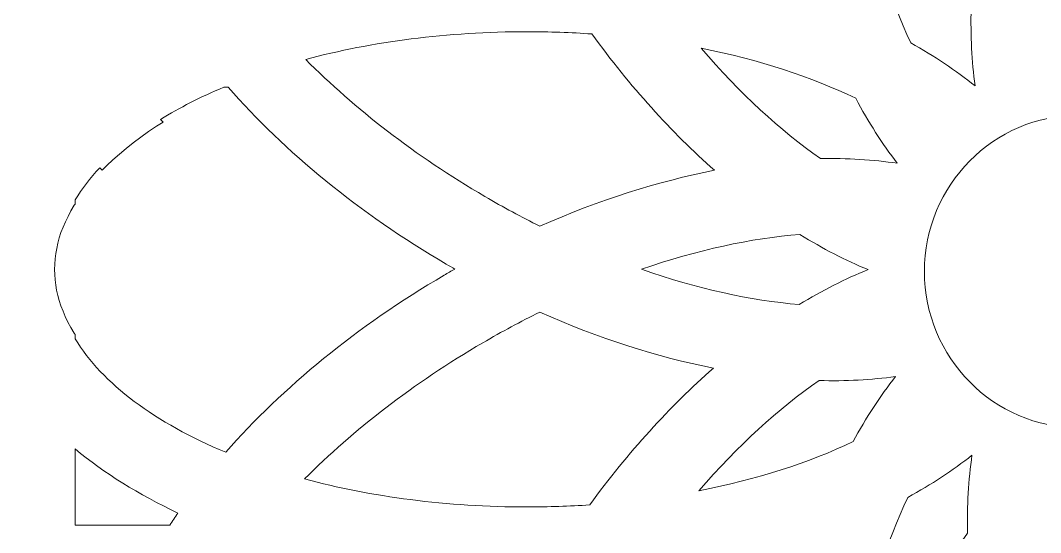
# Model space of a CAD drawing. Header units: millimetres. Extents: x -184 to 140, y -164 to 195.
# Drawn here: x -163.41 to -146.68, y -9.24 to -0.84 of the extents above; entities that cross this region are included whole.
import ezdxf

# ---------------------------------------------------------------- set-up
doc = ezdxf.new("R2010")
doc.units = ezdxf.units.MM
doc.header["$MEASUREMENT"] = 0
doc.layers.add('Layer 1', color=7, linetype='Continuous')

msp = doc.modelspace()

# ---------------------------------------------------------------- linework, layer by layer
at = {"layer": 'Layer 1', "color": 2, "lineweight": 5}
for points, knots in [([(-111.6063, 106.1199), (-111.6063, 106.1199), (-111.6063, 114.5781), (-111.6063, 114.5781), (-111.6063, 114.5781), (-111.6063, 114.5781), (-114.6063, 114.5781), (-114.6063, 114.5781), (-114.6063, 114.5781), (-114.6063, 114.5781), (-114.6063, 122.0774), (-114.6063, 122.0774), (-114.6063, 122.0774), (-114.6063, 122.0774), (-111.6063, 122.0774), (-111.6063, 122.0774), (-111.6063, 122.0774), (-111.6063, 122.0774), (-111.6063, 129.5782), (-111.6063, 129.5782), (-111.6063, 129.5782), (-111.6063, 129.5782), (-119.1071, 129.5782), (-119.1071, 129.5782), (-119.1071, 129.5782), (-119.1071, 129.5782), (-119.1071, 126.5782), (-119.1071, 126.5782), (-119.1071, 126.5782), (-119.1071, 126.5782), (-126.6064, 126.5782), (-126.6064, 126.5782), (-126.6064, 126.5782), (-126.6064, 126.5782), (-126.6064, 129.5782), (-126.6064, 129.5782), (-126.6064, 129.5782), (-126.6064, 129.5782), (-135.6065, 129.5782), (-135.6065, 129.5782), (-135.6065, 129.5782), (-135.6065, 129.5782), (-135.6065, 136.2947), (-135.6065, 136.2947), (-135.6065, 136.2947), (-135.6065, 138.3602), (-137.2917, 140.0458), (-139.3572, 140.0458), (-139.3572, 140.0458), (-139.3572, 140.0458), (-152.8567, 140.0458), (-152.8567, 140.0458), (-152.8567, 140.0458), (-154.9225, 140.0458), (-156.6077, 138.3602), (-156.6077, 136.2947), (-156.6077, 136.2947), (-156.6077, 136.2947), (-156.6077, 129.5782), (-156.6077, 129.5782), (-156.6077, 129.5782), (-156.6077, 129.5782), (-165.6078, 129.5782), (-165.6078, 129.5782), (-165.6078, 129.5782), (-165.6078, 129.5782), (-165.6078, 126.5782), (-165.6078, 126.5782), (-165.6078, 126.5782), (-165.6078, 126.5782), (-173.1068, 126.5782), (-173.1068, 126.5782), (-173.1068, 126.5782), (-173.1068, 126.5782), (-173.1068, 129.5782), (-173.1068, 129.5782), (-173.1068, 129.5782), (-173.1068, 129.5782), (-180.6076, 129.5782), (-180.6076, 129.5782), (-180.6076, 129.5782), (-180.6076, 129.5782), (-180.6076, 122.0774), (-180.6076, 122.0774), (-180.6076, 122.0774), (-180.6076, 122.0774), (-177.6075, 122.0774), (-177.6075, 122.0774), (-177.6075, 122.0774), (-177.6075, 122.0774), (-177.6075, 114.5781), (-177.6075, 114.5781), (-177.6075, 114.5781), (-177.6075, 114.5781), (-180.6076, 114.5781), (-180.6076, 114.5781), (-180.6076, 114.5781), (-180.6076, 114.5781), (-180.6076, 23.8289), (-180.6076, 23.8289), (-180.6076, 23.8289), (-180.6076, 23.8289), (-180.6076, 16.3282), (-180.6076, 16.3282), (-180.6076, 16.3282), (-180.6076, 16.3282), (-177.6075, 16.3282), (-177.6075, 16.3282), (-177.6075, 16.3282), (-177.6075, 16.3282), (-177.6075, 8.8278), (-177.6075, 8.8278), (-177.6075, 8.8278), (-177.6075, 8.8278), (-180.6076, 8.8278), (-180.6076, 8.8278), (-180.6076, 8.8278), (-180.6076, 8.8278), (-180.6076, -110.5738), (-180.6076, -110.5738), (-180.6076, -110.5738), (-180.6076, -110.5738), (-180.6076, -119.4624), (-180.6076, -119.4624), (-180.6076, -119.4624), (-180.6076, -119.4624), (-183.6076, -119.4624), (-183.6076, -119.4624), (-183.6076, -119.4624), (-183.6076, -119.4624), (-183.6076, -123.2132), (-183.6076, -123.2132), (-183.6076, -123.2132), (-183.6076, -123.2132), (-180.6076, -123.2132), (-180.6076, -123.2132), (-180.6076, -123.2132), (-180.6076, -123.2132), (-180.6076, -125.2444), (-180.6076, -125.2444), (-180.6076, -125.2444), (-180.6076, -125.2444), (-111.6063, -125.2444), (-111.6063, -125.2444), (-111.6063, -125.2444), (-111.6063, -125.2444), (-111.6063, -123.2132), (-111.6063, -123.2132), (-111.6063, -123.2132), (-111.6063, -123.2132), (-108.6067, -123.2132), (-108.6067, -123.2132), (-108.6067, -123.2132), (-108.6067, -123.2132), (-108.6067, -119.4624), (-108.6067, -119.4624), (-108.6067, -119.4624), (-108.6067, -119.4624), (-111.6063, -119.4624), (-111.6063, -119.4624), (-111.6063, -119.4624), (-111.6063, -119.4624), (-111.6063, -115.2551), (-111.6063, -115.2551), (-111.6063, -115.2551), (-111.6063, -115.2551), (-111.6063, -110.5738), (-111.6063, -110.5738), (-111.6063, -110.5738), (-111.6063, -110.5738), (-111.6063, 8.8278), (-111.6063, 8.8278), (-111.6063, 8.8278), (-111.6063, 8.8278), (-114.6063, 8.8278), (-114.6063, 8.8278), (-114.6063, 8.8278), (-114.6063, 8.8278), (-114.6063, 16.3282), (-114.6063, 16.3282), (-114.6063, 16.3282), (-114.6063, 16.3282), (-111.6063, 16.3282), (-111.6063, 16.3282), (-111.6063, 16.3282), (-111.6063, 16.3282), (-111.6063, 23.8289), (-111.6063, 23.8289), (-111.6063, 23.8289), (-111.6063, 23.8289), (-111.6063, 106.1199), (-111.6063, 106.1199)], [0, 0, 0, 0, 0.0204082, 0.0204082, 0.0204082, 0.0204082, 0.0408163, 0.0408163, 0.0408163, 0.0408163, 0.0612245, 0.0612245, 0.0612245, 0.0612245, 0.0816327, 0.0816327, 0.0816327, 0.0816327, 0.1020408, 0.1020408, 0.1020408, 0.1020408, 0.122449, 0.122449, 0.122449, 0.122449, 0.1428571, 0.1428571, 0.1428571, 0.1428571, 0.1632653, 0.1632653, 0.1632653, 0.1632653, 0.1836735, 0.1836735, 0.1836735, 0.1836735, 0.2040816, 0.2040816, 0.2040816, 0.2040816, 0.2244898, 0.2244898, 0.2244898, 0.2244898, 0.244898, 0.244898, 0.244898, 0.244898, 0.2653061, 0.2653061, 0.2653061, 0.2653061, 0.2857143, 0.2857143, 0.2857143, 0.2857143, 0.3061224, 0.3061224, 0.3061224, 0.3061224, 0.3265306, 0.3265306, 0.3265306, 0.3265306, 0.3469388, 0.3469388, 0.3469388, 0.3469388, 0.3673469, 0.3673469, 0.3673469, 0.3673469, 0.3877551, 0.3877551, 0.3877551, 0.3877551, 0.4081633, 0.4081633, 0.4081633, 0.4081633, 0.4285714, 0.4285714, 0.4285714, 0.4285714, 0.4489796, 0.4489796, 0.4489796, 0.4489796, 0.4693878, 0.4693878, 0.4693878, 0.4693878, 0.4897959, 0.4897959, 0.4897959, 0.4897959, 0.5102041, 0.5102041, 0.5102041, 0.5102041, 0.5306122, 0.5306122, 0.5306122, 0.5306122, 0.5510204, 0.5510204, 0.5510204, 0.5510204, 0.5714286, 0.5714286, 0.5714286, 0.5714286, 0.5918367, 0.5918367, 0.5918367, 0.5918367, 0.6122449, 0.6122449, 0.6122449, 0.6122449, 0.6326531, 0.6326531, 0.6326531, 0.6326531, 0.6530612, 0.6530612, 0.6530612, 0.6530612, 0.6734694, 0.6734694, 0.6734694, 0.6734694, 0.6938776, 0.6938776, 0.6938776, 0.6938776, 0.7142857, 0.7142857, 0.7142857, 0.7142857, 0.7346939, 0.7346939, 0.7346939, 0.7346939, 0.755102, 0.755102, 0.755102, 0.755102, 0.7755102, 0.7755102, 0.7755102, 0.7755102, 0.7959184, 0.7959184, 0.7959184, 0.7959184, 0.8163265, 0.8163265, 0.8163265, 0.8163265, 0.8367347, 0.8367347, 0.8367347, 0.8367347, 0.8571429, 0.8571429, 0.8571429, 0.8571429, 0.877551, 0.877551, 0.877551, 0.877551, 0.8979592, 0.8979592, 0.8979592, 0.8979592, 0.9183673, 0.9183673, 0.9183673, 0.9183673, 0.9387755, 0.9387755, 0.9387755, 0.9387755, 0.9591837, 0.9591837, 0.9591837, 0.9591837, 1, 1, 1, 1]), ([(-148.8106, -1.2141), (-148.4237, -1.4303), (-148.0694, -1.666), (-147.7551, -1.9182), (-147.7551, -1.9182), (-147.8101, -1.5171), (-147.831, -1.0941), (-147.82, -0.6503), (-147.82, -0.6503), (-148.2733, 0.0192), (-148.8784, 0.6959), (-149.6086, 1.3393), (-149.6086, 1.3393), (-149.4255, 0.383), (-149.1511, -0.4824), (-148.8106, -1.2141)], [0, 0, 0, 0, 0.2, 0.2, 0.2, 0.2, 0.4, 0.4, 0.4, 0.4, 0.6, 0.6, 0.6, 0.6, 1, 1, 1, 1]), ([(-154.8908, -4.2169), (-153.9178, -3.7869), (-152.9505, -3.4824), (-152.0272, -3.3018), (-152.0272, -3.3018), (-152.7314, -2.6788), (-153.4132, -1.9281), (-154.0378, -1.0666), (-154.0378, -1.0666), (-154.382, -1.0433), (-154.7362, -1.0296), (-155.0946, -1.0296), (-155.0946, -1.0296), (-156.408, -1.0296), (-157.6452, -1.1947), (-158.73, -1.4843), (-158.73, -1.4843), (-157.9306, -2.289), (-156.9358, -3.0619), (-155.7917, -3.7304), (-155.7917, -3.7304), (-155.4915, -3.9054), (-155.1909, -4.068), (-154.8908, -4.2169)], [0, 0, 0, 0, 0.1428571, 0.1428571, 0.1428571, 0.1428571, 0.2857143, 0.2857143, 0.2857143, 0.2857143, 0.4285714, 0.4285714, 0.4285714, 0.4285714, 0.5714286, 0.5714286, 0.5714286, 0.5714286, 0.7142857, 0.7142857, 0.7142857, 0.7142857, 1, 1, 1, 1]), ([(-150.2923, -3.1102), (-149.8513, -3.1021), (-149.428, -3.1268), (-149.0311, -3.1861), (-149.0311, -3.1861), (-149.2766, -2.8679), (-149.5053, -2.5109), (-149.7133, -2.1207), (-149.7133, -2.1207), (-150.437, -1.7707), (-151.2952, -1.4896), (-152.2463, -1.3008), (-152.2463, -1.3008), (-151.6138, -2.0382), (-150.9494, -2.6488), (-150.2923, -3.1102)], [0, 0, 0, 0, 0.2, 0.2, 0.2, 0.2, 0.4, 0.4, 0.4, 0.4, 0.6, 0.6, 0.6, 0.6, 1, 1, 1, 1]), ([(-160.0032, -1.9404), (-160.0032, -1.9404), (-160.0734, -1.9404), (-160.0734, -1.9404), (-160.0734, -1.9404), (-160.4523, -2.0988), (-160.7998, -2.2766), (-161.1112, -2.4682), (-161.1112, -2.4682), (-161.1112, -2.4682), (-161.0671, -2.5123), (-161.0671, -2.5123), (-161.0671, -2.5123), (-161.0671, -2.5123), (-161.1744, -2.5797), (-161.1744, -2.5797), (-161.1744, -2.5797), (-161.1744, -2.5797), (-161.3066, -2.6679), (-161.3066, -2.6679), (-161.3066, -2.6679), (-161.3066, -2.6679), (-161.4351, -2.7589), (-161.4351, -2.7589), (-161.4351, -2.7589), (-161.4351, -2.7589), (-161.5561, -2.8499), (-161.5561, -2.8499), (-161.5561, -2.8499), (-161.5561, -2.8499), (-161.6732, -2.9423), (-161.6732, -2.9423), (-161.6732, -2.9423), (-161.6732, -2.9423), (-161.7837, -3.0344), (-161.7837, -3.0344), (-161.7837, -3.0344), (-161.7837, -3.0344), (-161.8899, -3.1282), (-161.8899, -3.1282), (-161.8899, -3.1282), (-161.8899, -3.1282), (-161.9889, -3.2221), (-161.9889, -3.2221), (-161.9889, -3.2221), (-161.9889, -3.2221), (-162.0648, -3.2976), (-162.0648, -3.2976), (-162.0648, -3.2976), (-162.0648, -3.2976), (-162.1033, -3.2591), (-162.1033, -3.2591), (-162.1033, -3.2591), (-162.2632, -3.4285), (-162.3996, -3.6048), (-162.5097, -3.7869), (-162.5097, -3.7869), (-162.5097, -3.7869), (-162.5097, -3.8546), (-162.5097, -3.8546), (-162.5097, -3.8546), (-162.5097, -3.8546), (-162.5234, -3.8751), (-162.5234, -3.8751), (-162.5234, -3.8751), (-162.5234, -3.8751), (-162.5775, -3.9675), (-162.5775, -3.9675), (-162.5775, -3.9675), (-162.5775, -3.9675), (-162.6254, -4.0571), (-162.6254, -4.0571), (-162.6254, -4.0571), (-162.6254, -4.0571), (-162.6698, -4.1467), (-162.6698, -4.1467), (-162.6698, -4.1467), (-162.6698, -4.1467), (-162.7069, -4.2349), (-162.7069, -4.2349), (-162.7069, -4.2349), (-162.7069, -4.2349), (-162.7415, -4.3231), (-162.7415, -4.3231), (-162.7415, -4.3231), (-162.7415, -4.3231), (-162.769, -4.4099), (-162.769, -4.4099), (-162.769, -4.4099), (-162.769, -4.4099), (-162.7923, -4.4967), (-162.7923, -4.4967), (-162.7923, -4.4967), (-162.7923, -4.4967), (-162.8116, -4.582), (-162.8116, -4.582), (-162.8116, -4.582), (-162.8116, -4.582), (-162.8268, -4.6674), (-162.8268, -4.6674), (-162.8268, -4.6674), (-162.8268, -4.6674), (-162.8378, -4.7528), (-162.8378, -4.7528), (-162.8378, -4.7528), (-162.8378, -4.7528), (-162.8448, -4.8385), (-162.8448, -4.8385), (-162.8448, -4.8385), (-162.8448, -4.8385), (-162.8462, -4.9253), (-162.8462, -4.9253), (-162.8462, -4.9253), (-162.8462, -4.9253), (-162.8448, -5.0107), (-162.8448, -5.0107), (-162.8448, -5.0107), (-162.8448, -5.0107), (-162.8378, -5.096), (-162.8378, -5.096), (-162.8378, -5.096), (-162.8378, -5.096), (-162.8268, -5.1814), (-162.8268, -5.1814), (-162.8268, -5.1814), (-162.8268, -5.1814), (-162.8131, -5.2657), (-162.8131, -5.2657), (-162.8131, -5.2657), (-162.8131, -5.2657), (-162.7937, -5.3511), (-162.7937, -5.3511), (-162.7937, -5.3511), (-162.7937, -5.3511), (-162.7704, -5.4365), (-162.7704, -5.4365), (-162.7704, -5.4365), (-162.7704, -5.4365), (-162.7415, -5.5232), (-162.7415, -5.5232), (-162.7415, -5.5232), (-162.7415, -5.5232), (-162.7083, -5.6114), (-162.7083, -5.6114), (-162.7083, -5.6114), (-162.7083, -5.6114), (-162.6709, -5.6996), (-162.6709, -5.6996), (-162.6709, -5.6996), (-162.6709, -5.6996), (-162.6282, -5.7878), (-162.6282, -5.7878), (-162.6282, -5.7878), (-162.6282, -5.7878), (-162.5802, -5.8788), (-162.5802, -5.8788), (-162.5802, -5.8788), (-162.5802, -5.8788), (-162.5262, -5.9699), (-162.5262, -5.9699), (-162.5262, -5.9699), (-162.5262, -5.9699), (-162.5097, -5.9946), (-162.5097, -5.9946), (-162.5097, -5.9946), (-162.5097, -5.9946), (-162.5097, -6.0619), (-162.5097, -6.0619), (-162.5097, -6.0619), (-162.0635, -6.7992), (-161.1924, -7.4427), (-160.0416, -7.9225), (-160.0416, -7.9225), (-159.1074, -6.8613), (-157.8921, -5.8566), (-156.4588, -5.0202), (-156.4588, -5.0202), (-156.401, -4.986), (-156.3417, -4.9528), (-156.2838, -4.9196), (-156.2838, -4.9196), (-156.3308, -4.8921), (-156.3777, -4.866), (-156.4243, -4.8385), (-156.4243, -4.8385), (-157.8548, -4.0031), (-159.0701, -2.9988), (-160.0032, -1.9404)], [0, 0, 0, 0, 0.0208333, 0.0208333, 0.0208333, 0.0208333, 0.0416667, 0.0416667, 0.0416667, 0.0416667, 0.0625, 0.0625, 0.0625, 0.0625, 0.0833333, 0.0833333, 0.0833333, 0.0833333, 0.1041667, 0.1041667, 0.1041667, 0.1041667, 0.125, 0.125, 0.125, 0.125, 0.1458333, 0.1458333, 0.1458333, 0.1458333, 0.1666667, 0.1666667, 0.1666667, 0.1666667, 0.1875, 0.1875, 0.1875, 0.1875, 0.2083333, 0.2083333, 0.2083333, 0.2083333, 0.2291667, 0.2291667, 0.2291667, 0.2291667, 0.25, 0.25, 0.25, 0.25, 0.2708333, 0.2708333, 0.2708333, 0.2708333, 0.2916667, 0.2916667, 0.2916667, 0.2916667, 0.3125, 0.3125, 0.3125, 0.3125, 0.3333333, 0.3333333, 0.3333333, 0.3333333, 0.3541667, 0.3541667, 0.3541667, 0.3541667, 0.375, 0.375, 0.375, 0.375, 0.3958333, 0.3958333, 0.3958333, 0.3958333, 0.4166667, 0.4166667, 0.4166667, 0.4166667, 0.4375, 0.4375, 0.4375, 0.4375, 0.4583333, 0.4583333, 0.4583333, 0.4583333, 0.4791667, 0.4791667, 0.4791667, 0.4791667, 0.5, 0.5, 0.5, 0.5, 0.5208333, 0.5208333, 0.5208333, 0.5208333, 0.5416667, 0.5416667, 0.5416667, 0.5416667, 0.5625, 0.5625, 0.5625, 0.5625, 0.5833333, 0.5833333, 0.5833333, 0.5833333, 0.6041667, 0.6041667, 0.6041667, 0.6041667, 0.625, 0.625, 0.625, 0.625, 0.6458333, 0.6458333, 0.6458333, 0.6458333, 0.6666667, 0.6666667, 0.6666667, 0.6666667, 0.6875, 0.6875, 0.6875, 0.6875, 0.7083333, 0.7083333, 0.7083333, 0.7083333, 0.7291667, 0.7291667, 0.7291667, 0.7291667, 0.75, 0.75, 0.75, 0.75, 0.7708333, 0.7708333, 0.7708333, 0.7708333, 0.7916667, 0.7916667, 0.7916667, 0.7916667, 0.8125, 0.8125, 0.8125, 0.8125, 0.8333333, 0.8333333, 0.8333333, 0.8333333, 0.8541667, 0.8541667, 0.8541667, 0.8541667, 0.875, 0.875, 0.875, 0.875, 0.8958333, 0.8958333, 0.8958333, 0.8958333, 0.9166667, 0.9166667, 0.9166667, 0.9166667, 0.9375, 0.9375, 0.9375, 0.9375, 0.9583333, 0.9583333, 0.9583333, 0.9583333, 1, 1, 1, 1]), ([(-143.519, -4.9595), (-143.519, -6.3734), (-144.6545, -7.52), (-146.0533, -7.52), (-146.0533, -7.52), (-147.4521, -7.52), (-148.5863, -6.3734), (-148.5863, -4.9595), (-148.5863, -4.9595), (-148.5863, -3.5445), (-147.4521, -2.398), (-146.0533, -2.398), (-146.0533, -2.398), (-144.6545, -2.398), (-143.519, -3.5445), (-143.519, -4.9595)], [0, 0, 0, 0, 0.2, 0.2, 0.2, 0.2, 0.4, 0.4, 0.4, 0.4, 0.6, 0.6, 0.6, 0.6, 1, 1, 1, 1]), ([(-150.638, -5.501), (-150.2606, -5.271), (-149.8827, -5.078), (-149.5094, -4.9292), (-149.5094, -4.9292), (-149.8789, -4.7778), (-150.252, -4.5849), (-150.6271, -4.3534), (-150.6271, -4.3534), (-151.4261, -4.4152), (-152.3081, -4.6053), (-153.2246, -4.9225), (-153.2246, -4.9225), (-152.3137, -5.2407), (-151.436, -5.4351), (-150.638, -5.501)], [0, 0, 0, 0, 0.2, 0.2, 0.2, 0.2, 0.4, 0.4, 0.4, 0.4, 0.6, 0.6, 0.6, 0.6, 1, 1, 1, 1]), ([(-154.0733, -8.785), (-153.4437, -7.9211), (-152.7561, -7.1672), (-152.0462, -6.5442), (-152.0462, -6.5442), (-152.9643, -6.3611), (-153.9259, -6.0552), (-154.8922, -5.6252), (-154.8922, -5.6252), (-155.2033, -5.7797), (-155.5148, -5.9462), (-155.8263, -6.1283), (-155.8263, -6.1283), (-156.9634, -6.7925), (-157.9539, -7.5598), (-158.749, -8.3592), (-158.749, -8.3592), (-157.6604, -8.6527), (-156.4161, -8.8182), (-155.0946, -8.8182), (-155.0946, -8.8182), (-154.7486, -8.8182), (-154.4071, -8.8073), (-154.0733, -8.785)], [0, 0, 0, 0, 0.1428571, 0.1428571, 0.1428571, 0.1428571, 0.2857143, 0.2857143, 0.2857143, 0.2857143, 0.4285714, 0.4285714, 0.4285714, 0.4285714, 0.5714286, 0.5714286, 0.5714286, 0.5714286, 0.7142857, 0.7142857, 0.7142857, 0.7142857, 1, 1, 1, 1]), ([(-149.7561, -7.7475), (-149.5426, -7.3559), (-149.3095, -6.9993), (-149.06, -6.6807), (-149.06, -6.6807), (-149.4555, -6.7357), (-149.876, -6.758), (-150.3142, -6.747), (-150.3142, -6.747), (-150.9757, -7.2046), (-151.6455, -7.8163), (-152.282, -8.5536), (-152.282, -8.5536), (-151.3355, -8.3687), (-150.4795, -8.0932), (-149.7561, -7.7475)], [0, 0, 0, 0, 0.2, 0.2, 0.2, 0.2, 0.4, 0.4, 0.4, 0.4, 0.6, 0.6, 0.6, 0.6, 1, 1, 1, 1]), ([(-160.9568, -9.1145), (-160.914, -9.0496), (-160.8699, -8.9847), (-160.8245, -8.9187), (-160.8245, -8.9187), (-161.4679, -8.6157), (-162.0345, -8.2615), (-162.5097, -7.8685), (-162.5097, -7.8685), (-162.5097, -7.8685), (-162.5097, -9.1145), (-162.5097, -9.1145), (-162.5097, -9.1145), (-162.5097, -9.1145), (-160.9568, -9.1145), (-160.9568, -9.1145)], [0, 0, 0, 0, 0.2, 0.2, 0.2, 0.2, 0.4, 0.4, 0.4, 0.4, 0.6, 0.6, 0.6, 0.6, 1, 1, 1, 1]), ([(-147.8807, -9.2468), (-147.8902, -8.8002), (-147.8655, -8.373), (-147.8063, -7.9705), (-147.8063, -7.9705), (-148.1216, -8.2188), (-148.473, -8.4502), (-148.859, -8.6608), (-148.859, -8.6608), (-149.205, -9.3929), (-149.4834, -10.261), (-149.6692, -11.2213), (-149.6692, -11.2213), (-148.9415, -10.5835), (-148.3368, -9.9107), (-147.8807, -9.2468)], [0, 0, 0, 0, 0.2, 0.2, 0.2, 0.2, 0.4, 0.4, 0.4, 0.4, 0.6, 0.6, 0.6, 0.6, 1, 1, 1, 1])]:
    msp.add_open_spline(points, degree=3, knots=knots, dxfattribs=at)
at = {"layer": 'Layer 1', "color": 250, "lineweight": 15}
for points, knots in [([(-111.6063, 106.1199), (-111.6063, 106.1199), (-111.6063, 114.5781), (-111.6063, 114.5781), (-111.6063, 114.5781), (-111.6063, 114.5781), (-114.6063, 114.5781), (-114.6063, 114.5781), (-114.6063, 114.5781), (-114.6063, 114.5781), (-114.6063, 122.0774), (-114.6063, 122.0774), (-114.6063, 122.0774), (-114.6063, 122.0774), (-111.6063, 122.0774), (-111.6063, 122.0774), (-111.6063, 122.0774), (-111.6063, 122.0774), (-111.6063, 129.5782), (-111.6063, 129.5782), (-111.6063, 129.5782), (-111.6063, 129.5782), (-119.1071, 129.5782), (-119.1071, 129.5782), (-119.1071, 129.5782), (-119.1071, 129.5782), (-119.1071, 126.5782), (-119.1071, 126.5782), (-119.1071, 126.5782), (-119.1071, 126.5782), (-126.6064, 126.5782), (-126.6064, 126.5782), (-126.6064, 126.5782), (-126.6064, 126.5782), (-126.6064, 129.5782), (-126.6064, 129.5782), (-126.6064, 129.5782), (-126.6064, 129.5782), (-135.6065, 129.5782), (-135.6065, 129.5782), (-135.6065, 129.5782), (-135.6065, 129.5782), (-135.6065, 136.2947), (-135.6065, 136.2947), (-135.6065, 136.2947), (-135.6065, 138.3602), (-137.2917, 140.0458), (-139.3572, 140.0458), (-139.3572, 140.0458), (-139.3572, 140.0458), (-152.8567, 140.0458), (-152.8567, 140.0458), (-152.8567, 140.0458), (-154.9225, 140.0458), (-156.6077, 138.3602), (-156.6077, 136.2947), (-156.6077, 136.2947), (-156.6077, 136.2947), (-156.6077, 129.5782), (-156.6077, 129.5782), (-156.6077, 129.5782), (-156.6077, 129.5782), (-165.6078, 129.5782), (-165.6078, 129.5782), (-165.6078, 129.5782), (-165.6078, 129.5782), (-165.6078, 126.5782), (-165.6078, 126.5782), (-165.6078, 126.5782), (-165.6078, 126.5782), (-173.1068, 126.5782), (-173.1068, 126.5782), (-173.1068, 126.5782), (-173.1068, 126.5782), (-173.1068, 129.5782), (-173.1068, 129.5782), (-173.1068, 129.5782), (-173.1068, 129.5782), (-180.6076, 129.5782), (-180.6076, 129.5782), (-180.6076, 129.5782), (-180.6076, 129.5782), (-180.6076, 122.0774), (-180.6076, 122.0774), (-180.6076, 122.0774), (-180.6076, 122.0774), (-177.6075, 122.0774), (-177.6075, 122.0774), (-177.6075, 122.0774), (-177.6075, 122.0774), (-177.6075, 114.5781), (-177.6075, 114.5781), (-177.6075, 114.5781), (-177.6075, 114.5781), (-180.6076, 114.5781), (-180.6076, 114.5781), (-180.6076, 114.5781), (-180.6076, 114.5781), (-180.6076, 23.8289), (-180.6076, 23.8289), (-180.6076, 23.8289), (-180.6076, 23.8289), (-180.6076, 16.3282), (-180.6076, 16.3282), (-180.6076, 16.3282), (-180.6076, 16.3282), (-177.6075, 16.3282), (-177.6075, 16.3282), (-177.6075, 16.3282), (-177.6075, 16.3282), (-177.6075, 8.8278), (-177.6075, 8.8278), (-177.6075, 8.8278), (-177.6075, 8.8278), (-180.6076, 8.8278), (-180.6076, 8.8278), (-180.6076, 8.8278), (-180.6076, 8.8278), (-180.6076, -110.5738), (-180.6076, -110.5738), (-180.6076, -110.5738), (-180.6076, -110.5738), (-180.6076, -119.4624), (-180.6076, -119.4624), (-180.6076, -119.4624), (-180.6076, -119.4624), (-183.6076, -119.4624), (-183.6076, -119.4624), (-183.6076, -119.4624), (-183.6076, -119.4624), (-183.6076, -123.2132), (-183.6076, -123.2132), (-183.6076, -123.2132), (-183.6076, -123.2132), (-180.6076, -123.2132), (-180.6076, -123.2132), (-180.6076, -123.2132), (-180.6076, -123.2132), (-180.6076, -125.2444), (-180.6076, -125.2444), (-180.6076, -125.2444), (-180.6076, -125.2444), (-111.6063, -125.2444), (-111.6063, -125.2444), (-111.6063, -125.2444), (-111.6063, -125.2444), (-111.6063, -123.2132), (-111.6063, -123.2132), (-111.6063, -123.2132), (-111.6063, -123.2132), (-108.6067, -123.2132), (-108.6067, -123.2132), (-108.6067, -123.2132), (-108.6067, -123.2132), (-108.6067, -119.4624), (-108.6067, -119.4624), (-108.6067, -119.4624), (-108.6067, -119.4624), (-111.6063, -119.4624), (-111.6063, -119.4624), (-111.6063, -119.4624), (-111.6063, -119.4624), (-111.6063, -115.2551), (-111.6063, -115.2551), (-111.6063, -115.2551), (-111.6063, -115.2551), (-111.6063, -110.5738), (-111.6063, -110.5738), (-111.6063, -110.5738), (-111.6063, -110.5738), (-111.6063, 8.8278), (-111.6063, 8.8278), (-111.6063, 8.8278), (-111.6063, 8.8278), (-114.6063, 8.8278), (-114.6063, 8.8278), (-114.6063, 8.8278), (-114.6063, 8.8278), (-114.6063, 16.3282), (-114.6063, 16.3282), (-114.6063, 16.3282), (-114.6063, 16.3282), (-111.6063, 16.3282), (-111.6063, 16.3282), (-111.6063, 16.3282), (-111.6063, 16.3282), (-111.6063, 23.8289), (-111.6063, 23.8289), (-111.6063, 23.8289), (-111.6063, 23.8289), (-111.6063, 106.1199), (-111.6063, 106.1199)], [0, 0, 0, 0, 0.0204082, 0.0204082, 0.0204082, 0.0204082, 0.0408163, 0.0408163, 0.0408163, 0.0408163, 0.0612245, 0.0612245, 0.0612245, 0.0612245, 0.0816327, 0.0816327, 0.0816327, 0.0816327, 0.1020408, 0.1020408, 0.1020408, 0.1020408, 0.122449, 0.122449, 0.122449, 0.122449, 0.1428571, 0.1428571, 0.1428571, 0.1428571, 0.1632653, 0.1632653, 0.1632653, 0.1632653, 0.1836735, 0.1836735, 0.1836735, 0.1836735, 0.2040816, 0.2040816, 0.2040816, 0.2040816, 0.2244898, 0.2244898, 0.2244898, 0.2244898, 0.244898, 0.244898, 0.244898, 0.244898, 0.2653061, 0.2653061, 0.2653061, 0.2653061, 0.2857143, 0.2857143, 0.2857143, 0.2857143, 0.3061224, 0.3061224, 0.3061224, 0.3061224, 0.3265306, 0.3265306, 0.3265306, 0.3265306, 0.3469388, 0.3469388, 0.3469388, 0.3469388, 0.3673469, 0.3673469, 0.3673469, 0.3673469, 0.3877551, 0.3877551, 0.3877551, 0.3877551, 0.4081633, 0.4081633, 0.4081633, 0.4081633, 0.4285714, 0.4285714, 0.4285714, 0.4285714, 0.4489796, 0.4489796, 0.4489796, 0.4489796, 0.4693878, 0.4693878, 0.4693878, 0.4693878, 0.4897959, 0.4897959, 0.4897959, 0.4897959, 0.5102041, 0.5102041, 0.5102041, 0.5102041, 0.5306122, 0.5306122, 0.5306122, 0.5306122, 0.5510204, 0.5510204, 0.5510204, 0.5510204, 0.5714286, 0.5714286, 0.5714286, 0.5714286, 0.5918367, 0.5918367, 0.5918367, 0.5918367, 0.6122449, 0.6122449, 0.6122449, 0.6122449, 0.6326531, 0.6326531, 0.6326531, 0.6326531, 0.6530612, 0.6530612, 0.6530612, 0.6530612, 0.6734694, 0.6734694, 0.6734694, 0.6734694, 0.6938776, 0.6938776, 0.6938776, 0.6938776, 0.7142857, 0.7142857, 0.7142857, 0.7142857, 0.7346939, 0.7346939, 0.7346939, 0.7346939, 0.755102, 0.755102, 0.755102, 0.755102, 0.7755102, 0.7755102, 0.7755102, 0.7755102, 0.7959184, 0.7959184, 0.7959184, 0.7959184, 0.8163265, 0.8163265, 0.8163265, 0.8163265, 0.8367347, 0.8367347, 0.8367347, 0.8367347, 0.8571429, 0.8571429, 0.8571429, 0.8571429, 0.877551, 0.877551, 0.877551, 0.877551, 0.8979592, 0.8979592, 0.8979592, 0.8979592, 0.9183673, 0.9183673, 0.9183673, 0.9183673, 0.9387755, 0.9387755, 0.9387755, 0.9387755, 0.9591837, 0.9591837, 0.9591837, 0.9591837, 1, 1, 1, 1]), ([(-148.8106, -1.2141), (-148.4237, -1.4303), (-148.0694, -1.666), (-147.7551, -1.9182), (-147.7551, -1.9182), (-147.8101, -1.5171), (-147.831, -1.0941), (-147.82, -0.6503), (-147.82, -0.6503), (-148.2733, 0.0192), (-148.8784, 0.6959), (-149.6086, 1.3393), (-149.6086, 1.3393), (-149.4255, 0.383), (-149.1511, -0.4824), (-148.8106, -1.2141)], [0, 0, 0, 0, 0.2, 0.2, 0.2, 0.2, 0.4, 0.4, 0.4, 0.4, 0.6, 0.6, 0.6, 0.6, 1, 1, 1, 1]), ([(-154.8908, -4.2169), (-153.9178, -3.7869), (-152.9505, -3.4824), (-152.0272, -3.3018), (-152.0272, -3.3018), (-152.7314, -2.6788), (-153.4132, -1.9281), (-154.0378, -1.0666), (-154.0378, -1.0666), (-154.382, -1.0433), (-154.7362, -1.0296), (-155.0946, -1.0296), (-155.0946, -1.0296), (-156.408, -1.0296), (-157.6452, -1.1947), (-158.73, -1.4843), (-158.73, -1.4843), (-157.9306, -2.289), (-156.9358, -3.0619), (-155.7917, -3.7304), (-155.7917, -3.7304), (-155.4915, -3.9054), (-155.1909, -4.068), (-154.8908, -4.2169)], [0, 0, 0, 0, 0.1428571, 0.1428571, 0.1428571, 0.1428571, 0.2857143, 0.2857143, 0.2857143, 0.2857143, 0.4285714, 0.4285714, 0.4285714, 0.4285714, 0.5714286, 0.5714286, 0.5714286, 0.5714286, 0.7142857, 0.7142857, 0.7142857, 0.7142857, 1, 1, 1, 1]), ([(-150.2923, -3.1102), (-149.8513, -3.1021), (-149.428, -3.1268), (-149.0311, -3.1861), (-149.0311, -3.1861), (-149.2766, -2.8679), (-149.5053, -2.5109), (-149.7133, -2.1207), (-149.7133, -2.1207), (-150.437, -1.7707), (-151.2952, -1.4896), (-152.2463, -1.3008), (-152.2463, -1.3008), (-151.6138, -2.0382), (-150.9494, -2.6488), (-150.2923, -3.1102)], [0, 0, 0, 0, 0.2, 0.2, 0.2, 0.2, 0.4, 0.4, 0.4, 0.4, 0.6, 0.6, 0.6, 0.6, 1, 1, 1, 1]), ([(-160.0032, -1.9404), (-160.0032, -1.9404), (-160.0734, -1.9404), (-160.0734, -1.9404), (-160.0734, -1.9404), (-160.4523, -2.0988), (-160.7998, -2.2766), (-161.1112, -2.4682), (-161.1112, -2.4682), (-161.1112, -2.4682), (-161.0671, -2.5123), (-161.0671, -2.5123), (-161.0671, -2.5123), (-161.0671, -2.5123), (-161.1744, -2.5797), (-161.1744, -2.5797), (-161.1744, -2.5797), (-161.1744, -2.5797), (-161.3066, -2.6679), (-161.3066, -2.6679), (-161.3066, -2.6679), (-161.3066, -2.6679), (-161.4351, -2.7589), (-161.4351, -2.7589), (-161.4351, -2.7589), (-161.4351, -2.7589), (-161.5561, -2.8499), (-161.5561, -2.8499), (-161.5561, -2.8499), (-161.5561, -2.8499), (-161.6732, -2.9423), (-161.6732, -2.9423), (-161.6732, -2.9423), (-161.6732, -2.9423), (-161.7837, -3.0344), (-161.7837, -3.0344), (-161.7837, -3.0344), (-161.7837, -3.0344), (-161.8899, -3.1282), (-161.8899, -3.1282), (-161.8899, -3.1282), (-161.8899, -3.1282), (-161.9889, -3.2221), (-161.9889, -3.2221), (-161.9889, -3.2221), (-161.9889, -3.2221), (-162.0648, -3.2976), (-162.0648, -3.2976), (-162.0648, -3.2976), (-162.0648, -3.2976), (-162.1033, -3.2591), (-162.1033, -3.2591), (-162.1033, -3.2591), (-162.2632, -3.4285), (-162.3996, -3.6048), (-162.5097, -3.7869), (-162.5097, -3.7869), (-162.5097, -3.7869), (-162.5097, -3.8546), (-162.5097, -3.8546), (-162.5097, -3.8546), (-162.5097, -3.8546), (-162.5234, -3.8751), (-162.5234, -3.8751), (-162.5234, -3.8751), (-162.5234, -3.8751), (-162.5775, -3.9675), (-162.5775, -3.9675), (-162.5775, -3.9675), (-162.5775, -3.9675), (-162.6254, -4.0571), (-162.6254, -4.0571), (-162.6254, -4.0571), (-162.6254, -4.0571), (-162.6698, -4.1467), (-162.6698, -4.1467), (-162.6698, -4.1467), (-162.6698, -4.1467), (-162.7069, -4.2349), (-162.7069, -4.2349), (-162.7069, -4.2349), (-162.7069, -4.2349), (-162.7415, -4.3231), (-162.7415, -4.3231), (-162.7415, -4.3231), (-162.7415, -4.3231), (-162.769, -4.4099), (-162.769, -4.4099), (-162.769, -4.4099), (-162.769, -4.4099), (-162.7923, -4.4967), (-162.7923, -4.4967), (-162.7923, -4.4967), (-162.7923, -4.4967), (-162.8116, -4.582), (-162.8116, -4.582), (-162.8116, -4.582), (-162.8116, -4.582), (-162.8268, -4.6674), (-162.8268, -4.6674), (-162.8268, -4.6674), (-162.8268, -4.6674), (-162.8378, -4.7528), (-162.8378, -4.7528), (-162.8378, -4.7528), (-162.8378, -4.7528), (-162.8448, -4.8385), (-162.8448, -4.8385), (-162.8448, -4.8385), (-162.8448, -4.8385), (-162.8462, -4.9253), (-162.8462, -4.9253), (-162.8462, -4.9253), (-162.8462, -4.9253), (-162.8448, -5.0107), (-162.8448, -5.0107), (-162.8448, -5.0107), (-162.8448, -5.0107), (-162.8378, -5.096), (-162.8378, -5.096), (-162.8378, -5.096), (-162.8378, -5.096), (-162.8268, -5.1814), (-162.8268, -5.1814), (-162.8268, -5.1814), (-162.8268, -5.1814), (-162.8131, -5.2657), (-162.8131, -5.2657), (-162.8131, -5.2657), (-162.8131, -5.2657), (-162.7937, -5.3511), (-162.7937, -5.3511), (-162.7937, -5.3511), (-162.7937, -5.3511), (-162.7704, -5.4365), (-162.7704, -5.4365), (-162.7704, -5.4365), (-162.7704, -5.4365), (-162.7415, -5.5232), (-162.7415, -5.5232), (-162.7415, -5.5232), (-162.7415, -5.5232), (-162.7083, -5.6114), (-162.7083, -5.6114), (-162.7083, -5.6114), (-162.7083, -5.6114), (-162.6709, -5.6996), (-162.6709, -5.6996), (-162.6709, -5.6996), (-162.6709, -5.6996), (-162.6282, -5.7878), (-162.6282, -5.7878), (-162.6282, -5.7878), (-162.6282, -5.7878), (-162.5802, -5.8788), (-162.5802, -5.8788), (-162.5802, -5.8788), (-162.5802, -5.8788), (-162.5262, -5.9699), (-162.5262, -5.9699), (-162.5262, -5.9699), (-162.5262, -5.9699), (-162.5097, -5.9946), (-162.5097, -5.9946), (-162.5097, -5.9946), (-162.5097, -5.9946), (-162.5097, -6.0619), (-162.5097, -6.0619), (-162.5097, -6.0619), (-162.0635, -6.7992), (-161.1924, -7.4427), (-160.0416, -7.9225), (-160.0416, -7.9225), (-159.1074, -6.8613), (-157.8921, -5.8566), (-156.4588, -5.0202), (-156.4588, -5.0202), (-156.401, -4.986), (-156.3417, -4.9528), (-156.2838, -4.9196), (-156.2838, -4.9196), (-156.3308, -4.8921), (-156.3777, -4.866), (-156.4243, -4.8385), (-156.4243, -4.8385), (-157.8548, -4.0031), (-159.0701, -2.9988), (-160.0032, -1.9404)], [0, 0, 0, 0, 0.0208333, 0.0208333, 0.0208333, 0.0208333, 0.0416667, 0.0416667, 0.0416667, 0.0416667, 0.0625, 0.0625, 0.0625, 0.0625, 0.0833333, 0.0833333, 0.0833333, 0.0833333, 0.1041667, 0.1041667, 0.1041667, 0.1041667, 0.125, 0.125, 0.125, 0.125, 0.1458333, 0.1458333, 0.1458333, 0.1458333, 0.1666667, 0.1666667, 0.1666667, 0.1666667, 0.1875, 0.1875, 0.1875, 0.1875, 0.2083333, 0.2083333, 0.2083333, 0.2083333, 0.2291667, 0.2291667, 0.2291667, 0.2291667, 0.25, 0.25, 0.25, 0.25, 0.2708333, 0.2708333, 0.2708333, 0.2708333, 0.2916667, 0.2916667, 0.2916667, 0.2916667, 0.3125, 0.3125, 0.3125, 0.3125, 0.3333333, 0.3333333, 0.3333333, 0.3333333, 0.3541667, 0.3541667, 0.3541667, 0.3541667, 0.375, 0.375, 0.375, 0.375, 0.3958333, 0.3958333, 0.3958333, 0.3958333, 0.4166667, 0.4166667, 0.4166667, 0.4166667, 0.4375, 0.4375, 0.4375, 0.4375, 0.4583333, 0.4583333, 0.4583333, 0.4583333, 0.4791667, 0.4791667, 0.4791667, 0.4791667, 0.5, 0.5, 0.5, 0.5, 0.5208333, 0.5208333, 0.5208333, 0.5208333, 0.5416667, 0.5416667, 0.5416667, 0.5416667, 0.5625, 0.5625, 0.5625, 0.5625, 0.5833333, 0.5833333, 0.5833333, 0.5833333, 0.6041667, 0.6041667, 0.6041667, 0.6041667, 0.625, 0.625, 0.625, 0.625, 0.6458333, 0.6458333, 0.6458333, 0.6458333, 0.6666667, 0.6666667, 0.6666667, 0.6666667, 0.6875, 0.6875, 0.6875, 0.6875, 0.7083333, 0.7083333, 0.7083333, 0.7083333, 0.7291667, 0.7291667, 0.7291667, 0.7291667, 0.75, 0.75, 0.75, 0.75, 0.7708333, 0.7708333, 0.7708333, 0.7708333, 0.7916667, 0.7916667, 0.7916667, 0.7916667, 0.8125, 0.8125, 0.8125, 0.8125, 0.8333333, 0.8333333, 0.8333333, 0.8333333, 0.8541667, 0.8541667, 0.8541667, 0.8541667, 0.875, 0.875, 0.875, 0.875, 0.8958333, 0.8958333, 0.8958333, 0.8958333, 0.9166667, 0.9166667, 0.9166667, 0.9166667, 0.9375, 0.9375, 0.9375, 0.9375, 0.9583333, 0.9583333, 0.9583333, 0.9583333, 1, 1, 1, 1]), ([(-143.519, -4.9595), (-143.519, -6.3734), (-144.6545, -7.52), (-146.0533, -7.52), (-146.0533, -7.52), (-147.4521, -7.52), (-148.5863, -6.3734), (-148.5863, -4.9595), (-148.5863, -4.9595), (-148.5863, -3.5445), (-147.4521, -2.398), (-146.0533, -2.398), (-146.0533, -2.398), (-144.6545, -2.398), (-143.519, -3.5445), (-143.519, -4.9595)], [0, 0, 0, 0, 0.2, 0.2, 0.2, 0.2, 0.4, 0.4, 0.4, 0.4, 0.6, 0.6, 0.6, 0.6, 1, 1, 1, 1]), ([(-150.638, -5.501), (-150.2606, -5.271), (-149.8827, -5.078), (-149.5094, -4.9292), (-149.5094, -4.9292), (-149.8789, -4.7778), (-150.252, -4.5849), (-150.6271, -4.3534), (-150.6271, -4.3534), (-151.4261, -4.4152), (-152.3081, -4.6053), (-153.2246, -4.9225), (-153.2246, -4.9225), (-152.3137, -5.2407), (-151.436, -5.4351), (-150.638, -5.501)], [0, 0, 0, 0, 0.2, 0.2, 0.2, 0.2, 0.4, 0.4, 0.4, 0.4, 0.6, 0.6, 0.6, 0.6, 1, 1, 1, 1]), ([(-154.0733, -8.785), (-153.4437, -7.9211), (-152.7561, -7.1672), (-152.0462, -6.5442), (-152.0462, -6.5442), (-152.9643, -6.3611), (-153.9259, -6.0552), (-154.8922, -5.6252), (-154.8922, -5.6252), (-155.2033, -5.7797), (-155.5148, -5.9462), (-155.8263, -6.1283), (-155.8263, -6.1283), (-156.9634, -6.7925), (-157.9539, -7.5598), (-158.749, -8.3592), (-158.749, -8.3592), (-157.6604, -8.6527), (-156.4161, -8.8182), (-155.0946, -8.8182), (-155.0946, -8.8182), (-154.7486, -8.8182), (-154.4071, -8.8073), (-154.0733, -8.785)], [0, 0, 0, 0, 0.1428571, 0.1428571, 0.1428571, 0.1428571, 0.2857143, 0.2857143, 0.2857143, 0.2857143, 0.4285714, 0.4285714, 0.4285714, 0.4285714, 0.5714286, 0.5714286, 0.5714286, 0.5714286, 0.7142857, 0.7142857, 0.7142857, 0.7142857, 1, 1, 1, 1]), ([(-149.7561, -7.7475), (-149.5426, -7.3559), (-149.3095, -6.9993), (-149.06, -6.6807), (-149.06, -6.6807), (-149.4555, -6.7357), (-149.876, -6.758), (-150.3142, -6.747), (-150.3142, -6.747), (-150.9757, -7.2046), (-151.6455, -7.8163), (-152.282, -8.5536), (-152.282, -8.5536), (-151.3355, -8.3687), (-150.4795, -8.0932), (-149.7561, -7.7475)], [0, 0, 0, 0, 0.2, 0.2, 0.2, 0.2, 0.4, 0.4, 0.4, 0.4, 0.6, 0.6, 0.6, 0.6, 1, 1, 1, 1]), ([(-160.9568, -9.1145), (-160.914, -9.0496), (-160.8699, -8.9847), (-160.8245, -8.9187), (-160.8245, -8.9187), (-161.4679, -8.6157), (-162.0345, -8.2615), (-162.5097, -7.8685), (-162.5097, -7.8685), (-162.5097, -7.8685), (-162.5097, -9.1145), (-162.5097, -9.1145), (-162.5097, -9.1145), (-162.5097, -9.1145), (-160.9568, -9.1145), (-160.9568, -9.1145)], [0, 0, 0, 0, 0.2, 0.2, 0.2, 0.2, 0.4, 0.4, 0.4, 0.4, 0.6, 0.6, 0.6, 0.6, 1, 1, 1, 1]), ([(-147.8807, -9.2468), (-147.8902, -8.8002), (-147.8655, -8.373), (-147.8063, -7.9705), (-147.8063, -7.9705), (-148.1216, -8.2188), (-148.473, -8.4502), (-148.859, -8.6608), (-148.859, -8.6608), (-149.205, -9.3929), (-149.4834, -10.261), (-149.6692, -11.2213), (-149.6692, -11.2213), (-148.9415, -10.5835), (-148.3368, -9.9107), (-147.8807, -9.2468)], [0, 0, 0, 0, 0.2, 0.2, 0.2, 0.2, 0.4, 0.4, 0.4, 0.4, 0.6, 0.6, 0.6, 0.6, 1, 1, 1, 1])]:
    msp.add_open_spline(points, degree=3, knots=knots, dxfattribs=at)

doc.saveas('drawing.dxf')
